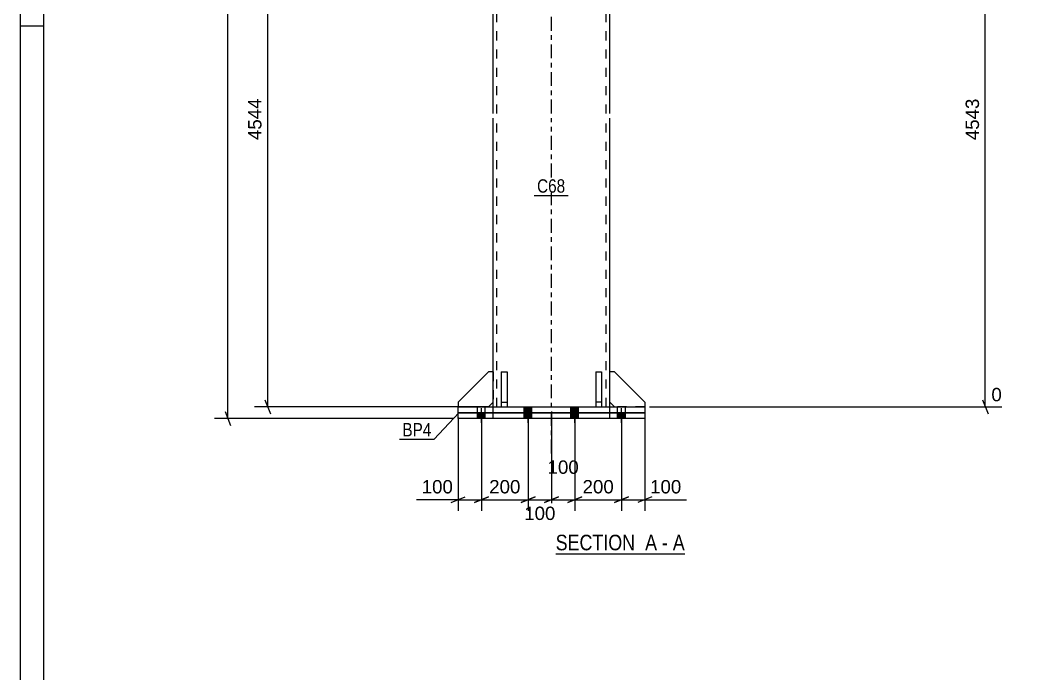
# Model space of a CAD drawing. Header units: millimetres. Extents: x -315 to 526, y -215 to 379.
# Drawn here: x -315.3 to -97.7, y -55.9 to 84.2 of the extents above; entities that cross this region are included whole.
import ezdxf

# ---------------------------------------------------------------- set-up
doc = ezdxf.new("R2010")
doc.units = ezdxf.units.MM
doc.linetypes.add('DXK_LINE_DOT2', pattern=[3.9198, 1.9599, -1.9599])
doc.linetypes.add('DXK_LINE_DOT3', pattern=[5.9187, 2.979, -0.9799, 0.9799, -0.9799])
doc.styles.add('Arial', font='arial.ttf', dxfattribs={"height": 0.2})
doc.styles.add('Arial Narrow', font='ARIALN.TTF', dxfattribs={"height": 0.2})

# ---------------------------------------------------------------- blocks, each defined once
blk = doc.blocks.new('Unknown-284857918-17864')
at = {"color": 5, "linetype": 'Continuous'}
for p, q in [((-315.25, 378.96), (-315.25, -215.04)), ((-310.25, 373.96), (-310.25, -210.04)), ((-310.25, 82.96), (-315.25, 82.96))]:
    blk.add_line(p, q, dxfattribs=at)
blk = doc.blocks.new('Unknown-284857918-12 - 27339')
at = {"color": 6, "linetype": 'Continuous'}
blk.add_line((-200.57, -30.18), (-172.92, -30.18), dxfattribs=at)
at = {"color": 0, "linetype": 'Continuous'}
blk.add_wipeout([(-182.46, -29.43), (-182.46, -25.93), (-200.57, -25.93), (-200.57, -29.43)], dxfattribs=at)
at = {"color": 7, "linetype": 'Continuous', "style": 'Arial Narrow'}
blk.add_text('SECTION ', height=3.34, dxfattribs=at).set_placement((-200.57, -29.43))
at = {"color": 0, "linetype": 'Continuous'}
blk.add_wipeout([(-178.86, -29.43), (-178.86, -25.93), (-181.41, -25.93), (-181.41, -29.43)], dxfattribs=at)
blk.add_wipeout([(-176.53, -29.43), (-176.53, -25.93), (-177.81, -25.93), (-177.81, -29.43)], dxfattribs=at)
at = {"color": 7, "linetype": 'Continuous', "style": 'Arial Narrow'}
for s, p in [('A', (-181.41, -29.43)), ('-', (-177.81, -29.43))]:
    blk.add_text(s, height=3.34, dxfattribs=at).set_placement(p)
at = {"color": 0, "linetype": 'Continuous'}
blk.add_wipeout([(-172.92, -29.43), (-172.92, -25.93), (-175.48, -25.93), (-175.48, -29.43)], dxfattribs=at)
at = {"color": 7, "linetype": 'Continuous', "style": 'Arial Narrow'}
blk.add_text('A', height=3.34, dxfattribs=at).set_placement((-175.48, -29.43))
blk = doc.blocks.new('Part-284857918-27349 - 27339')
at = {"color": 2, "linetype": 'Continuous'}
for p, q in [((-221.48, 1.32), (-181.48, 1.32)), ((-221.48, 0.07), (-221.48, 1.32)), ((-181.48, 0.07), (-221.48, 0.07)), ((-213.98, 0.07), (-213.98, 1.32)), ((-188.98, 0.07), (-188.98, 1.32)), ((-181.48, 1.32), (-181.48, 0.07))]:
    blk.add_line(p, q, dxfattribs=at)
blk = doc.blocks.new('Part-284857918-27350 - 27339')
at = {"color": 2, "linetype": 'Continuous'}
for p, q in [((-191.98, 8.82), (-191.98, 1.32)), ((-191.98, 8.82), (-190.73, 8.82)), ((-190.73, 8.82), (-190.73, 1.32)), ((-190.73, 2.32), (-191.98, 2.32)), ((-191.98, 1.32), (-190.73, 1.32))]:
    blk.add_line(p, q, dxfattribs=at)
blk = doc.blocks.new('Part-284857918-27351 - 27339')
at = {"color": 2, "linetype": 'Continuous'}
for p, q in [((-212.23, 8.82), (-212.23, 1.32)), ((-212.23, 8.82), (-210.98, 8.82)), ((-210.98, 8.82), (-210.98, 1.32)), ((-212.23, 2.32), (-210.98, 2.32)), ((-212.23, 1.32), (-210.98, 1.32))]:
    blk.add_line(p, q, dxfattribs=at)
blk = doc.blocks.new('Part-284857918-27355 - 27339')
at = {"color": 2, "linetype": 'Continuous'}
for p, q in [((-214.98, 8.82), (-221.48, 2.32)), ((-213.98, 8.82), (-214.98, 8.82)), ((-221.48, 2.32), (-221.48, 1.32)), ((-214.98, 1.32), (-213.98, 2.32))]:
    blk.add_line(p, q, dxfattribs=at)
at = {"color": 7, "linetype": 'DXK_LINE_DOT2'}
for p, q in [((-213.98, 8.82), (-213.98, 2.32)), ((-221.48, 1.32), (-214.98, 1.32))]:
    blk.add_line(p, q, dxfattribs=at)
blk = doc.blocks.new('Part-284857918-27357 - 27339')
at = {"color": 2, "linetype": 'Continuous'}
for p, q in [((-187.98, 8.82), (-188.98, 8.82)), ((-181.48, 2.32), (-187.98, 8.82)), ((-187.98, 1.32), (-188.98, 2.32)), ((-181.48, 2.32), (-181.48, 1.32))]:
    blk.add_line(p, q, dxfattribs=at)
at = {"color": 7, "linetype": 'DXK_LINE_DOT2'}
for p, q in [((-188.98, 2.32), (-188.98, 8.82)), ((-181.48, 1.32), (-187.98, 1.32))]:
    blk.add_line(p, q, dxfattribs=at)
blk = doc.blocks.new('Part-284857918-27408 - 27339')
at = {"color": 7, "linetype": 'DXK_LINE_DOT3'}
for p, q in [((-201.48, 64.22), (-201.48, 312.87)), ((-201.48, -8.68), (-201.48, 63.22))]:
    blk.add_line(p, q, dxfattribs=at)
at = {"color": 2, "linetype": 'Continuous'}
for p, q in [((-213.98, 64.22), (-213.98, 302.87)), ((-188.98, 64.22), (-188.98, 302.87)), ((-213.98, 1.32), (-213.98, 63.22)), ((-188.98, 1.32), (-188.98, 63.22))]:
    blk.add_line(p, q, dxfattribs=at)
at = {"color": 7, "linetype": 'DXK_LINE_DOT2'}
for p, q in [((-213.18, 64.22), (-213.18, 302.87)), ((-189.78, 64.22), (-189.78, 302.87)), ((-213.18, 1.32), (-213.18, 63.22)), ((-189.78, 1.32), (-189.78, 63.22)), ((-213.98, 1.32), (-188.98, 1.32))]:
    blk.add_line(p, q, dxfattribs=at)
blk = doc.blocks.new('Bolt-284857918-27449 - 27339')
at = {"linetype": 'Continuous'}
for points in [[(-205.65, 1.32), (-207.3, 1.32), (-207.3, 0.07), (-205.65, 0.07)], [(-195.65, 1.32), (-197.3, 1.32), (-197.3, 0.07), (-195.65, 0.07)]]:
    blk.add_hatch(color=1, dxfattribs=at).paths.add_polyline_path(points)
at = {"color": 1, "linetype": 'DXK_LINE_DOT2'}
for p, q in [((-217.3, 0.07), (-217.3, 1.32)), ((-217.3, 0.07), (-217.3, 1.32)), ((-216.48, -0.88), (-216.48, 1.32)), ((-216.48, -0.88), (-216.48, 1.32)), ((-215.65, 0.07), (-215.65, 1.32)), ((-215.65, 0.07), (-215.65, 1.32)), ((-187.3, 0.07), (-187.3, 1.32)), ((-187.3, 0.07), (-187.3, 1.32)), ((-186.48, -0.88), (-186.48, 1.32)), ((-186.48, -0.88), (-186.48, 1.32)), ((-185.65, 0.07), (-185.65, 1.32)), ((-185.65, 0.07), (-185.65, 1.32))]:
    blk.add_line(p, q, dxfattribs=at)
at = {"color": 1, "linetype": 'Continuous'}
for p, q in [((-207.3, 0.07), (-207.3, 1.32)), ((-206.48, -0.88), (-206.48, 1.32)), ((-205.65, 0.07), (-205.65, 1.32)), ((-197.3, 0.07), (-197.3, 1.32)), ((-196.48, -0.88), (-196.48, 1.32)), ((-195.65, 0.07), (-195.65, 1.32))]:
    blk.add_line(p, q, dxfattribs=at)
blk = doc.blocks.new('Part-284857918-37446 - 27339')
at = {"color": 2, "linetype": 'Continuous'}
for p, q in [((-221.48, 0.07), (-181.48, 0.07)), ((-221.48, -1.18), (-221.48, 0.07)), ((-213.98, -1.18), (-213.98, 0.07)), ((-188.98, -1.18), (-188.98, 0.07)), ((-181.48, 0.07), (-181.48, -1.18)), ((-181.48, -1.18), (-221.48, -1.18))]:
    blk.add_line(p, q, dxfattribs=at)
blk = doc.blocks.new('Bolt-284857918-37447 - 27339')
at = {"linetype": 'Continuous'}
for points in [[(-215.65, 0.07), (-217.3, 0.07), (-217.3, -1.18), (-215.65, -1.18)], [(-215.65, 0.07), (-217.3, 0.07), (-217.3, -1.18), (-215.65, -1.18)], [(-205.65, 0.07), (-207.3, 0.07), (-207.3, -1.18), (-205.65, -1.18)], [(-195.65, 0.07), (-197.3, 0.07), (-197.3, -1.18), (-195.65, -1.18)], [(-185.65, 0.07), (-187.3, 0.07), (-187.3, -1.18), (-185.65, -1.18)], [(-185.65, 0.07), (-187.3, 0.07), (-187.3, -1.18), (-185.65, -1.18)]]:
    blk.add_hatch(color=1, dxfattribs=at).paths.add_polyline_path(points)
at = {"color": 1, "linetype": 'Continuous'}
for p, q in [((-217.3, -1.18), (-217.3, 0.07)), ((-217.3, -1.18), (-217.3, 0.07)), ((-216.48, -2.13), (-216.48, 0.07)), ((-216.48, -2.13), (-216.48, 0.07)), ((-215.65, -1.18), (-215.65, 0.07)), ((-215.65, -1.18), (-215.65, 0.07)), ((-207.3, -1.18), (-207.3, 0.07)), ((-206.48, -2.13), (-206.48, 0.07)), ((-205.65, -1.18), (-205.65, 0.07)), ((-197.3, -1.18), (-197.3, 0.07)), ((-196.48, -2.13), (-196.48, 0.07)), ((-195.65, -1.18), (-195.65, 0.07)), ((-187.3, -1.18), (-187.3, 0.07)), ((-187.3, -1.18), (-187.3, 0.07)), ((-186.48, -2.13), (-186.48, 0.07)), ((-186.48, -2.13), (-186.48, 0.07)), ((-185.65, -1.18), (-185.65, 0.07)), ((-185.65, -1.18), (-185.65, 0.07))]:
    blk.add_line(p, q, dxfattribs=at)
blk = doc.blocks.new('StraightDimension-284857918-37307 - 27339')
at = {"color": 7, "linetype": 'Continuous'}
for p, q in [((-270.8, -1.18), (-270.8, 330.65)), ((-271.4, 0.32), (-270.2, -2.68)), ((-222.48, -1.18), (-273.65, -1.18))]:
    blk.add_line(p, q, dxfattribs=at)
blk = doc.blocks.new('StraightDimension-284857918-30654 - 27339')
at = {"color": 7, "linetype": 'Continuous'}
for p, q in [((-201.48, 0.32), (-201.48, -20.98)), ((-196.48, -0.93), (-196.48, -20.98)), ((-202.98, -19.18), (-199.98, -17.98)), ((-201.48, -18.58), (-196.48, -18.58)), ((-194.98, -17.98), (-197.98, -19.18))]:
    blk.add_line(p, q, dxfattribs=at)
at = {"color": 0}
blk.add_wipeout([(-195.04, -13.63), (-195.04, -9.43), (-202.91, -9.43), (-202.91, -13.63)], dxfattribs=at)
at = {"color": 3, "style": 'Arial'}
blk.add_text('100', height=2.865, dxfattribs=at).set_placement((-202.31, -13.03))
blk = doc.blocks.new('StraightDimension-284857918-29901 - 27339')
at = {"color": 7, "linetype": 'Continuous'}
for p, q in [((-238.73, 124.62), (-265.1, 124.62)), ((-261.65, 123.12), (-262.85, 126.12)), ((-262.25, 1.32), (-262.25, 124.62)), ((-262.85, 2.82), (-261.65, -0.18)), ((-214.98, 1.32), (-265.1, 1.32))]:
    blk.add_line(p, q, dxfattribs=at)
at = {"color": 0}
blk.add_wipeout([(-263, 68.02), (-267.2, 68.02), (-267.2, 57.93), (-263, 57.93)], dxfattribs=at)
at = {"color": 3, "style": 'Arial'}
blk.add_text('4544', height=2.865, rotation=90.0002, dxfattribs=at).set_placement((-263.6, 58.53))
blk = doc.blocks.new('StraightDimension-284857918-30652 - 27339')
at = {"color": 7, "linetype": 'Continuous'}
for p, q in [((-186.48, -0.93), (-186.48, -20.98)), ((-181.48, -0.93), (-181.48, -20.98)), ((-187.98, -19.18), (-184.98, -17.98)), ((-186.48, -18.58), (-181.48, -18.58)), ((-179.98, -17.98), (-182.98, -19.18))]:
    blk.add_line(p, q, dxfattribs=at)
at = {"color": 0}
blk.add_wipeout([(-173.08, -17.83), (-173.08, -13.63), (-180.95, -13.63), (-180.95, -17.83)], dxfattribs=at)
at = {"color": 7, "linetype": 'Continuous'}
blk.add_line((-181.48, -18.58), (-172.56, -18.58), dxfattribs=at)
blk.add_line((-181.48, -18.58), (-172.56, -18.58), dxfattribs=at)
at = {"color": 3, "style": 'Arial'}
blk.add_text('100', height=2.865, dxfattribs=at).set_placement((-180.35, -17.23))
blk = doc.blocks.new('StraightDimension-284857918-30653 - 27339')
at = {"color": 7, "linetype": 'Continuous'}
for p, q in [((-196.48, -0.93), (-196.48, -20.98)), ((-186.48, -0.93), (-186.48, -20.98)), ((-197.98, -19.18), (-194.98, -17.98)), ((-196.48, -18.58), (-186.48, -18.58)), ((-184.98, -17.98), (-187.98, -19.18))]:
    blk.add_line(p, q, dxfattribs=at)
at = {"color": 0}
blk.add_wipeout([(-187.54, -17.83), (-187.54, -13.63), (-195.41, -13.63), (-195.41, -17.83)], dxfattribs=at)
at = {"color": 3, "style": 'Arial'}
blk.add_text('200', height=2.865, dxfattribs=at).set_placement((-194.81, -17.23))
blk = doc.blocks.new('StraightDimension-284857918-30655 - 27339')
at = {"color": 7, "linetype": 'Continuous'}
for p, q in [((-201.48, 0.32), (-201.48, -21.43)), ((-206.48, -0.93), (-206.48, -21.43)), ((-207.98, -19.18), (-204.98, -17.98)), ((-206.48, -18.58), (-201.48, -18.58)), ((-199.98, -17.98), (-202.98, -19.18))]:
    blk.add_line(p, q, dxfattribs=at)
at = {"color": 0}
blk.add_wipeout([(-200.04, -23.53), (-200.04, -19.33), (-207.91, -19.33), (-207.91, -23.53)], dxfattribs=at)
at = {"color": 3, "style": 'Arial'}
blk.add_text('100', height=2.865, dxfattribs=at).set_placement((-207.31, -22.93))
blk = doc.blocks.new('StraightDimension-284857918-30656 - 27339')
at = {"color": 7, "linetype": 'Continuous'}
for p, q in [((-216.48, -0.93), (-216.48, -20.98)), ((-206.48, -0.93), (-206.48, -20.98)), ((-217.98, -19.18), (-214.98, -17.98)), ((-216.48, -18.58), (-206.48, -18.58)), ((-204.98, -17.98), (-207.98, -19.18))]:
    blk.add_line(p, q, dxfattribs=at)
at = {"color": 0}
blk.add_wipeout([(-207.54, -17.83), (-207.54, -13.63), (-215.41, -13.63), (-215.41, -17.83)], dxfattribs=at)
at = {"color": 3, "style": 'Arial'}
blk.add_text('200', height=2.865, dxfattribs=at).set_placement((-214.81, -17.23))
blk = doc.blocks.new('StraightDimension-284857918-30657 - 27339')
at = {"color": 7, "linetype": 'Continuous'}
for p, q in [((-221.48, -0.93), (-221.48, -20.98)), ((-216.48, -0.93), (-216.48, -20.98)), ((-222.98, -19.18), (-219.98, -17.98)), ((-221.48, -18.58), (-216.48, -18.58)), ((-214.98, -17.98), (-217.98, -19.18))]:
    blk.add_line(p, q, dxfattribs=at)
at = {"color": 0}
blk.add_wipeout([(-222, -17.83), (-222, -13.63), (-229.87, -13.63), (-229.87, -17.83)], dxfattribs=at)
at = {"color": 7, "linetype": 'Continuous'}
blk.add_line((-221.48, -18.58), (-230.4, -18.58), dxfattribs=at)
blk.add_line((-221.48, -18.58), (-230.4, -18.58), dxfattribs=at)
at = {"color": 3, "style": 'Arial'}
blk.add_text('100', height=2.865, dxfattribs=at).set_placement((-229.27, -17.23))
blk = doc.blocks.new('StraightDimension-284857918-30769 - 27339')
at = {"color": 7, "linetype": 'Continuous'}
for p, q in [((-126.8, 124.59), (-98.35, 124.59)), ((-107.94, 123.09), (-109.14, 126.09)), ((-108.54, 1.32), (-108.54, 124.59)), ((-109.14, 2.82), (-107.94, -0.18)), ((-180.48, 1.32), (-105.02, 1.32))]:
    blk.add_line(p, q, dxfattribs=at)
at = {"color": 0, "linetype": 'Continuous'}
for points in [[(-97.75, 125.19), (-97.75, 129.39), (-107.84, 129.39), (-107.84, 125.19)], [(-104.42, 1.92), (-104.42, 6.12), (-107.84, 6.12), (-107.84, 1.92)]]:
    blk.add_wipeout(points, dxfattribs=at)
at = {"color": 0}
blk.add_wipeout([(-109.29, 68), (-113.49, 68), (-113.49, 57.91), (-109.29, 57.91)], dxfattribs=at)
at = {"color": 3, "linetype": 'Continuous', "style": 'Arial'}
for s, height, p in [('4543', 2.865, (-107.24, 125.79)), ('0', 2.87, (-107.24, 2.52))]:
    blk.add_text(s, height=height, dxfattribs=at).set_placement(p)
at = {"color": 3, "style": 'Arial'}
blk.add_text('4543', height=2.865, rotation=90.0002, dxfattribs=at).set_placement((-109.89, 58.51))
blk = doc.blocks.new('Mark-284857918-29319 - 27339')
at = {"color": 0}
blk.add_wipeout([(-227.2, -5), (-227.2, -2), (-233.41, -2), (-233.41, -5)], dxfattribs=at)
blk.add_wipeout([(-227.2, -5), (-227.2, -2), (-233.41, -2), (-233.41, -5)], dxfattribs=at)
at = {"color": 30, "linetype": 'Continuous'}
for p in [(-221.29, 0.07), (-234.01, -5.6)]:
    blk.add_line(p, (-226.6, -5.6), dxfattribs=at)
at = {"color": 3, "style": 'Arial Narrow'}
blk.add_text('BP4', height=2.863, dxfattribs=at).set_placement((-233.41, -5))
blk = doc.blocks.new('Mark-284857918-30276 - 27339')
at = {"color": 0}
blk.add_wipeout([(-198.53, 47.25), (-198.53, 50.25), (-204.56, 50.25), (-204.56, 47.25)], dxfattribs=at)
blk.add_wipeout([(-198.53, 47.25), (-198.53, 50.25), (-204.56, 50.25), (-204.56, 47.25)], dxfattribs=at)
at = {"color": 30, "linetype": 'Continuous'}
blk.add_line((-205.16, 46.65), (-197.93, 46.65), dxfattribs=at)
at = {"color": 3, "style": 'Arial Narrow'}
blk.add_text('C68', height=2.863, dxfattribs=at).set_placement((-204.56, 47.25))

msp = doc.modelspace()

# ---------------------------------------------------------------- block references
for name in ['Unknown-284857918-17864', 'Part-284857918-27408 - 27339', 'Part-284857918-27355 - 27339', 'Part-284857918-27351 - 27339', 'Part-284857918-27350 - 27339', 'Part-284857918-27357 - 27339', 'Part-284857918-27349 - 27339', 'Part-284857918-37446 - 27339', 'Bolt-284857918-27449 - 27339', 'Bolt-284857918-37447 - 27339']:
    msp.add_blockref(name, (0, 0))

# ---------------------------------------------------------------- next in the draw order: block references
for name in ['StraightDimension-284857918-37307 - 27339', 'StraightDimension-284857918-30652 - 27339', 'Unknown-284857918-12 - 27339']:
    msp.add_blockref(name, (0, 0))

# ---------------------------------------------------------------- next in the draw order: block references
for name in ['StraightDimension-284857918-30769 - 27339', 'StraightDimension-284857918-29901 - 27339', 'Mark-284857918-30276 - 27339', 'StraightDimension-284857918-30654 - 27339']:
    msp.add_blockref(name, (0, 0))

# ---------------------------------------------------------------- next in the draw order: block references
for name in ['StraightDimension-284857918-30655 - 27339', 'StraightDimension-284857918-30653 - 27339']:
    msp.add_blockref(name, (0, 0))

# ---------------------------------------------------------------- next in the draw order: block references
msp.add_blockref('StraightDimension-284857918-30656 - 27339', (0, 0))

# ---------------------------------------------------------------- next in the draw order: block references
msp.add_blockref('StraightDimension-284857918-30657 - 27339', (0, 0))

# ---------------------------------------------------------------- next in the draw order: block references
msp.add_blockref('Mark-284857918-29319 - 27339', (0, 0))

doc.saveas('drawing.dxf')
